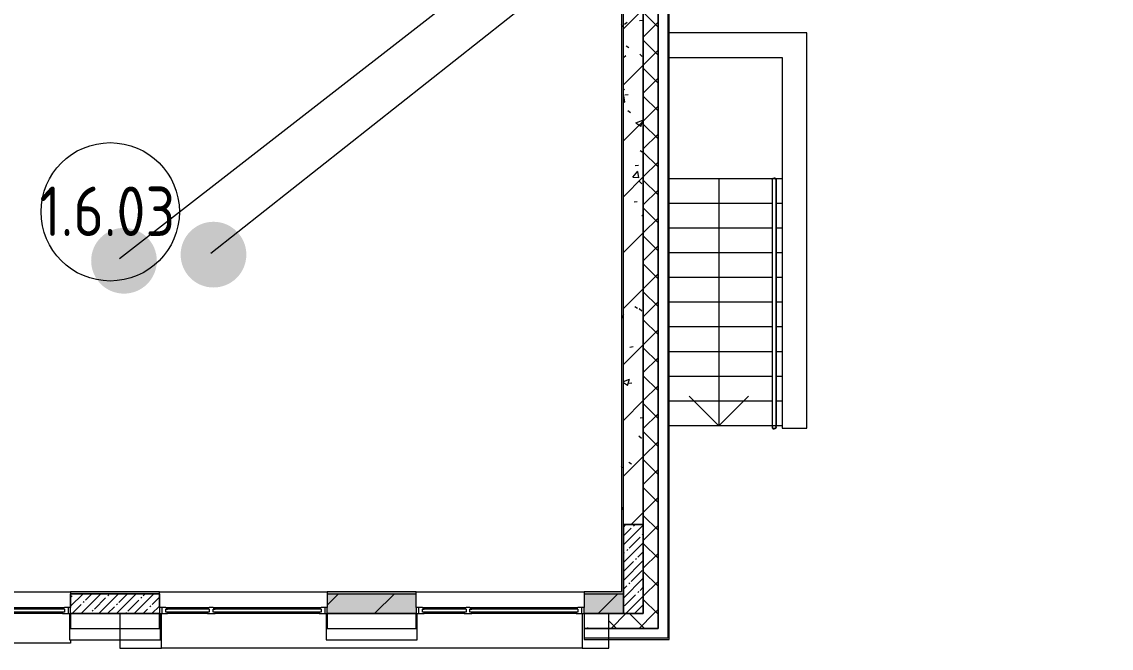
# Model space of a CAD drawing. Header units: millimetres. Extents: x -500089 to 1469082, y -290736 to 166440.
# Drawn here: x 1273159 to 1284193, y -65170 to -58833 of the extents above; entities that cross this region are included whole.
import ezdxf

# ---------------------------------------------------------------- set-up
doc = ezdxf.new("R2010")
doc.units = ezdxf.units.MM
for name, color, linetype, lineweight in [('_ Окна', 7, 'Continuous', 0), ('Витраж', 7, 'Continuous', 0), ('Лестницы', 7, 'Continuous', 0), ('Марки помещений', 7, 'Continuous', 0), ('Несущие колонны', 7, 'Continuous', 0), ('Обобщенные модели', 7, 'Continuous', 0), ('Ограждение', 7, 'Continuous', 0), ('Окна', 7, 'Continuous', 0), ('Панели витража', 7, 'Continuous', 0), ('Стены', 7, 'Continuous', 0), ('Стены наружные', 7, 'Continuous', 0), ('Стены несущие', 7, 'Continuous', 0), ('Стены отделка', 7, 'Continuous', 0), ('Стены штриховка', 7, 'Continuous', 0), ('Стрелки вверх', 7, 'Continuous', 0), ('экспертиза ДУ', 1, 'Continuous', 0), ('экспертиза ДУ пояснения', 6, 'Continuous', 0)]:
    doc.layers.add(name, color=color, linetype=linetype, lineweight=lineweight)
doc.styles.add('GOST Common_1', font='', dxfattribs={"width": 0.9, "height": 700})
doc.styles.get('GOST Common_1').set_extended_font_data('GOST Common')
pattern_1 = [(0, (1111853.59, -73570.49), (812.8, 203.2), [67.056, -542.544, 67.056, -542.544, -3251.2]), (0, (1111853.59, -73570.49), (812.8, 203.2), [-1219.2, 67.056, -1152.144, 67.056, -542.544, -1422.4]), (0, (1111853.59, -73570.49), (812.8, 203.2), [-3048, 67.056, -339.344, 67.056, -948.944]), (120, (1112158.39, -73468.89), (-582.37636, 602.30545), [67.056, -542.544, 67.056, -542.544, -3251.2]), (120, (1112158.39, -73468.89), (-582.37636, 602.30545), [-1219.2, 67.056, -1152.144, 67.056, -542.544, -1422.4]), (120, (1112158.39, -73468.89), (-582.37636, 602.30545), [-3048, 67.056, -339.344, 67.056, -948.944]), (240, (1112259.99, -73062.49), (-230.42364, -805.50545), [67.056, -542.544, 67.056, -542.544, -3251.2]), (240, (1112259.99, -73062.49), (-230.42364, -805.50545), [-1219.2, 67.056, -1152.144, 67.056, -542.544, -1422.4]), (240, (1112259.99, -73062.49), (-230.42364, -805.50545), [-3048, 67.056, -339.344, 67.056, -948.944])]
pattern_2 = [(45, (1111853.6, -73570.5), (-282.8427, 282.8427), [])]
pattern_3 = [(50, (1111853.6, -73570.5), (728.7365, -63.7558), [76.2, -838.2]), (355, (1111853.6, -73570.5), (-140.9716, 764.2276), [60.96, -670.56]), (100.451, (1111914.3, -73575.8), (587.77, 700.4668), [64.76, -712.36]), (46.184, (1111853.6, -73367.3), (1084.316, -168.171), [114.3, -1257.3]), (96.636, (1111943.9, -73381.3), (949.61, 989.71), [97.14, -1068.54]), (351.184, (1111853.6, -73367.3), (949.6206, 989.701), [91.44, -1005.84]), (21, (1111955.2, -73418.1), (606.4579, -409.0606), [76.2, -838.2]), (326, (1111955.2, -73418.1), (247.2083, 736.753), [60.96, -670.56]), (71.451, (1112005.7, -73452.2), (853.6683, 327.6855), [64.76, -712.36]), (37.5, (1111853.59, -73570.5), (12.3547, 338.2201), [33.528, -628.904, 33.528, -647.192, -673.1]), (37.5, (1111853.59, -73570.5), (12.3547, 338.2201), [-1343.152, 33.528, -639.572]), (7.5, (1111853.6, -73570.5), (267.2789, 400.7221), [33.528, -354.584, 33.528, -613.664, -256.54]), (7.5, (1111853.6, -73570.5), (267.2789, 400.7221), [-1035.304, 33.528, -223.012]), (327.5, (1111627.02, -73570.5), (542.36333, -22.91534), [33.528, -220.472, 33.528, -758.952, -1051.56]), (327.5, (1111627.02, -73570.5), (542.36333, -22.91534), [-1046.48, 33.528, -1018.032]), (317.5, (1111525.4, -73570.5), (592.517, 101.7071), [33.528, -296.672, 33.528, -492.76, -746.76]), (317.5, (1111525.4, -73570.5), (592.517, 101.7071), [-856.488, 33.528, -713.232])]
pattern_4 = [(45, (1111853.59, -73570.49), (-141.42136, 141.42136), []), (135, (1111853.59, -73570.49), (-141.42136, -141.42136), [])]

# ---------------------------------------------------------------- blocks, each defined once
blk = doc.blocks.new('Системная панель - RANDOM Навесная панель фасада Цвет СероГолубой-V411-З Этаж 01')
at = {"layer": 'Панели витража', "lineweight": 18}
for p, q in [((-460, 0), (-460, -264)), ((460, -264), (460, 0)), ((-460, -264), (460, -264))]:
    blk.add_line(p, q, dxfattribs=at)
blk = doc.blocks.new('Системная панель - RANDOM Навесная панель фасада Цвет Бежевый-2979048-З Этаж 01')
at = {"layer": 'Панели витража', "lineweight": 18}
for p, q in [((-460, 0), (-460, -264)), ((460, -264), (460, 0)), ((-460, -264), (460, -264))]:
    blk.add_line(p, q, dxfattribs=at)
blk = doc.blocks.new('Прямоугольный импост - 30х300 мм _Отлив_ Белый-2978554-З Этаж 01')
at = {"layer": 'Витраж'}
for p, q in [((148800, 48675), (148836, 48675)), ((148800, 46975), (148800, 48675)), ((148836, 46975), (148800, 46975))]:
    blk.add_line(p, q, dxfattribs=at)
blk = doc.blocks.new('Наличник окна - Наличник окна Желтый-V416-З Этаж 01')
at = {"layer": 'Обобщенные модели', "lineweight": 18}
for p, q in [((162300, 8750), (162300, 8400)), ((162720, 8400), (162720, 8750)), ((166980, 8750), (166980, 8400)), ((167250, 8750), (167000, 8750)), ((167250, 8400), (167250, 8750)), ((162300, 8400), (162720, 8400)), ((166980, 8400), (167250, 8400))]:
    blk.add_line(p, q, dxfattribs=at)
at = {"layer": 'Обобщенные модели'}
blk.add_line((166980, 8400), (162720, 8400), dxfattribs=at)
blk = doc.blocks.new('Верх стены приямка 3 - Верх стены приямка 3-3045658-З Этаж 01')
at = {"layer": 'Стены'}
for p, q in [((169255, 14625), (167862.5, 14625)), ((169255, 10625), (169255, 14625)), ((167862.5, 14375), (169005, 14375)), ((169005, 14375), (169005, 10625)), ((169005, 10625), (169255, 10625))]:
    blk.add_line(p, q, dxfattribs=at)
blk = doc.blocks.new('АР_СОШ_Верзилово_Фасады_rvt-2-З Этаж 01')
at = {"layer": 'Стены отделка', "lineweight": 9}
for p, q in [((167863, 8600), (167863, 16712)), ((167750, 16600), (167750, 8600)), ((167750, 8600), (167000, 8600)), ((167000, 8600), (167000, 8500)), ((167000, 8500), (167000, 8487)), ((167863, 8500), (167863, 8600)), ((167863, 8487), (167863, 8500)), ((167000, 8487), (167863, 8487))]:
    blk.add_line(p, q, dxfattribs=at)
at = {"layer": 'Стены штриховка'}
for p, q in [((167850, 16700), (167850, 8600)), ((167850, 8500), (167000, 8500)), ((167850, 8600), (167850, 8500))]:
    blk.add_line(p, q, dxfattribs=at)
at = {"lineweight": 9}
for name, p in [('Верх стены приямка 3 - Верх стены приямка 3-3045658-З Этаж 01', (0, 0)), ('Системная панель - RANDOM Навесная панель фасада Цвет СероГолубой-V411-З Этаж 01', (162250, 8750)), ('Наличник окна - Наличник окна Желтый-V416-З Этаж 01', (0, 0)), ('Системная панель - RANDOM Навесная панель фасада Цвет Бежевый-2979048-З Этаж 01', (164850, 8750))]:
    blk.add_blockref(name, p, dxfattribs=at)
at = {"lineweight": 9, "rotation": 89.99999999999982}
blk.add_blockref('Прямоугольный импост - 30х300 мм _Отлив_ Белый-2978554-З Этаж 01', (208775, -140350), dxfattribs=at)
blk = doc.blocks.new('ADSK_КолоннаЖБ_Прямоугольная - 200x900 мм-V322-З Этаж 01')
at = {"layer": 'Несущие колонны'}
h = blk.add_hatch(dxfattribs=at)
h.set_pattern_fill('FP_109', color=256, style=0, pattern_type=2)
h.set_pattern_definition([(45, (-162250, -8850), (-89.80256, 89.80256), []), (45, (-162160.2, -8850), (-89.80256, 89.80256), [158.75, -31.75, 13.411, -18.339])])
h.paths.add_polyline_path([(450, -100), (450, 100), (-450, 100), (-450, -100)], flags=0)
at = {"layer": 'Несущие колонны', "lineweight": 18}
for p, q in [((-450, -100), (-450, 100)), ((-450, 100), (450, 100)), ((450, 100), (-450, 100)), ((-450, 100), (-450, -40)), ((450, 100), (450, -100)), ((450, -40), (450, 100)), ((450, -100), (-450, -100)), ((-450, -100), (450, -100))]:
    blk.add_line(p, q, dxfattribs=at)
blk = doc.blocks.new('ADSK_КолоннаЖБ_Прямоугольная - 200x900 мм-V324-З Этаж 01')
at = {"layer": 'Несущие колонны'}
h = blk.add_hatch(dxfattribs=at)
h.set_pattern_fill('FP_111', color=256, style=0, pattern_type=2)
h.set_pattern_definition([(135, (9200, -167500), (-89.80256, -89.80256), []), (135, (9200, -167410.2), (-89.80256, -89.80256), [158.75, -31.75, 13.411, -18.339])])
h.paths.add_polyline_path([(450, -100), (450, 100), (-450, 100), (-450, -100), (449, -100)], flags=0)
at = {"layer": 'Несущие колонны', "lineweight": 18}
for p, q in [((-450, -100), (-450, 100)), ((-450, 100), (450, 100)), ((450, 100), (-450, 100)), ((-450, 100), (-450, -100)), ((450, 100), (450, -100)), ((450, -100), (450, 100)), ((450, -100), (-450, -100)), ((-450, -100), (450, -100))]:
    blk.add_line(p, q, dxfattribs=at)
blk = doc.blocks.new('Окно_ПВХ_2Створки - ОП_2000_h_х1700_2ст Серый-3674242-З Этаж 01')
at = {"layer": '_ Окна'}
for p, q in [((-769, 110), (-850, 110)), ((-850, 110), (-850, 50)), ((-850, 50), (-787, 50)), ((-825, 50), (-825, 110)), ((-787, 64), (-787, 96)), ((-787, 96), (-769, 96)), ((-787, 64), (305, 64)), ((-787, 64), (-769, 64)), ((-769, 50), (-787, 50)), ((-769, 96), (-769, 110)), ((-769, 96), (287, 96)), ((-769, 64), (-769, 50)), ((363, 110), (287, 110)), ((287, 110), (287, 96)), ((287, 96), (305, 96)), ((287, 64), (287, 50)), ((305, 64), (287, 64)), ((305, 50), (287, 50)), ((305, 96), (305, 64)), ((305, 50), (345, 50)), ((345, 64), (345, 96)), ((345, 96), (363, 96)), ((345, 64), (787, 64)), ((345, 64), (363, 64)), ((363, 50), (345, 50)), ((363, 96), (363, 110)), ((363, 96), (769, 96)), ((363, 64), (363, 50)), ((769, 110), (769, 96)), ((850, 110), (769, 110)), ((769, 96), (787, 96)), ((769, 64), (769, 50)), ((787, 64), (769, 64)), ((787, 50), (769, 50)), ((787, 96), (787, 64)), ((787, 50), (850, 50)), ((825, 50), (825, 110)), ((850, 50), (850, 110))]:
    blk.add_line(p, q, dxfattribs=at)
at = {"layer": 'Окна'}
for p, q in [((-769, 110), (287, 110)), ((287, 50), (-769, 50)), ((363, 110), (769, 110)), ((769, 50), (363, 50))]:
    blk.add_line(p, q, dxfattribs=at)
blk = doc.blocks.new('Тип перил - Перила_Внутренний_-3943767-З Этаж 01')
at = {"layer": 'Ограждение'}
for p, q in [((168905, 13150), (168905, 10650)), ((168945, 10650), (168945, 13150))]:
    blk.add_line(p, q, dxfattribs=at)
blk = doc.blocks.new('Тип перил - D40-V397-З Этаж 01')
at = {"layer": 'Ограждение', "flags": 128}
for points in [[(102059, -1900), (102057, -1901), (102056, -1901), (102055, -1901), (102054, -1902), (102053, -1902), (102052, -1903), (102051, -1903), (102050, -1904), (102050, -1905), (102049, -1905), (102048, -1906), (102048, -1907), (102047, -1907), (102047, -1908), (102046, -1908), (102046, -1909), (102045, -1910), (102045, -1910), (102045, -1911), (102044, -1911), (102044, -1912), (102044, -1913), (102044, -1913), (102044, -1914), (102043, -1914), (102043, -1915), (102043, -1915), (102043, -1916), (102043, -1916), (102043, -1917), (102043, -1917), (102043, -1918), (102043, -1918), (102043, -1919), (102042, -1919), (102042, -1920), (102042, -1920)], [(102059, -1940), (102057, -1939), (102056, -1939), (102055, -1939), (102054, -1938), (102053, -1938), (102052, -1937), (102051, -1937), (102050, -1936), (102050, -1935), (102049, -1935), (102048, -1934), (102048, -1933), (102047, -1933), (102047, -1932), (102046, -1932), (102046, -1931), (102045, -1930), (102045, -1930), (102045, -1929), (102044, -1929), (102044, -1928), (102044, -1927), (102044, -1927), (102044, -1926), (102043, -1926), (102043, -1925), (102043, -1925), (102043, -1924), (102043, -1924), (102043, -1923), (102043, -1923), (102043, -1922), (102043, -1922), (102043, -1921), (102042, -1921), (102042, -1920), (102042, -1920)]]:
    blk.add_lwpolyline(points, dxfattribs=at)
blk = doc.blocks.new('Тип перил - D40-V398-З Этаж 01')
at = {"layer": 'Ограждение', "flags": 128}
for points in [[(105812, -1900), (105814, -1900), (105815, -1900), (105816, -1900), (105817, -1901), (105819, -1901), (105820, -1901), (105821, -1902), (105822, -1902), (105823, -1903), (105824, -1903), (105825, -1904), (105825, -1905), (105826, -1905), (105827, -1906), (105827, -1907), (105828, -1907), (105828, -1908), (105829, -1908), (105829, -1909), (105830, -1910), (105830, -1910), (105830, -1911), (105831, -1911), (105831, -1912), (105831, -1913), (105831, -1913), (105831, -1914), (105832, -1914), (105832, -1915), (105832, -1915), (105832, -1916), (105832, -1916), (105832, -1917), (105832, -1917), (105832, -1918), (105832, -1918), (105832, -1919), (105832, -1919), (105832, -1920), (105832, -1920)], [(105812, -1940), (105814, -1940), (105815, -1940), (105816, -1940), (105817, -1939), (105819, -1939), (105820, -1939), (105821, -1938), (105822, -1938), (105823, -1937), (105824, -1937), (105825, -1936), (105825, -1935), (105826, -1935), (105827, -1934), (105827, -1933), (105828, -1933), (105828, -1932), (105829, -1932), (105829, -1931), (105830, -1930), (105830, -1930), (105830, -1929), (105831, -1929), (105831, -1928), (105831, -1927), (105831, -1927), (105831, -1926), (105832, -1926), (105832, -1925), (105832, -1925), (105832, -1924), (105832, -1924), (105832, -1923), (105832, -1923), (105832, -1922), (105832, -1922), (105832, -1921), (105832, -1921), (105832, -1920), (105832, -1920)]]:
    blk.add_lwpolyline(points, dxfattribs=at)
at = {"layer": 'Ограждение'}
for start_param, end_param in [(4.712389, 7.853982), (1.570796, 4.712389)]:
    blk.add_ellipse((105812, -1920), major_axis=(0, 20), ratio=0.624695, start_param=start_param, end_param=end_param, dxfattribs=at)
blk = doc.blocks.new('Тип перил - Перила_Внутренний_-V456-З Этаж 01')
at = {"layer": 'Ограждение'}
for p, q in [((168945, 13150), (168905, 13150)), ((168905, 13150), (168905, 10650)), ((168945, 13150), (168945, 10650)), ((168945, 10650), (168905, 10650))]:
    blk.add_line(p, q, dxfattribs=at)
blk = doc.blocks.new('ASVP_Марка_Помещение_ОдноЗначение - Номер-684784-З Этаж 01')
at = {"layer": 'Марки помещений'}
blk.add_circle((0, 0), 3.5, dxfattribs=at)

msp = doc.modelspace()

# ---------------------------------------------------------------- hatches: boundary and pattern name
at = {"layer": 'Стены штриховка'}
h = msp.add_hatch(dxfattribs=at)
h.set_pattern_fill('FP_32', color=256, style=0, pattern_type=2)
h.set_pattern_definition(pattern_4)
h.paths.add_polyline_path([(1279453.585, -64820.488), (1279603.585, -64820.488), (1279603.585, -57120.488), (1279453.585, -57120.488), (1279453.585, -64620.488)], flags=0)
h = msp.add_hatch(dxfattribs=at)
h.set_pattern_fill('FP_174', color=256, style=0, pattern_type=2)
h.set_pattern_definition(pattern_1)
h.paths.add_polyline_path([(1279233.585, -64600.488), (1279253.585, -64600.488), (1279253.585, -57320.488), (1279233.585, -57320.488), (1279233.585, -64474.488)], flags=0)
h = msp.add_hatch(dxfattribs=at)
h.set_pattern_fill('FP_201', color=256, style=0, pattern_type=2)
h.set_pattern_definition(pattern_2)
h.paths.add_polyline_path([(1279434.904, -63920.488), (1279453.585, -63920.488), (1279453.585, -57320.488), (1279253.585, -57320.488), (1279253.585, -63920.488), (1279336.702, -63920.488)], flags=0)
h = msp.add_hatch(dxfattribs=at)
h.set_pattern_fill('FP_31', color=256, style=0, pattern_type=2)
h.set_pattern_definition(pattern_3)
h.paths.add_polyline_path([(1279434.904, -63920.488), (1279453.585, -63920.488), (1279453.585, -57320.488), (1279253.585, -57320.488), (1279253.585, -63920.488), (1279336.702, -63920.488)], flags=0)
h = msp.add_hatch(dxfattribs=at)
h.set_pattern_fill('FP_201', color=256, style=0, pattern_type=2)
h.set_pattern_definition(pattern_2)
h.paths.add_polyline_path([(1262253.585, -64820.488), (1262253.585, -64620.488), (1261353.585, -64620.488), (1261353.585, -64820.488)], flags=0)
h.paths.add_polyline_path([(1277153.585, -64820.488), (1277153.585, -64620.488), (1276253.585, -64620.488), (1276253.585, -64820.488), (1276888.487, -64820.488)], flags=0)
h.paths.add_polyline_path([(1245853.585, -64820.488), (1246653.585, -64820.488), (1246653.585, -64620.488), (1245853.585, -64620.488), (1245853.585, -64806.488)], flags=0)
h.paths.add_polyline_path([(1279112.435, -64820.488), (1279253.585, -64819.787), (1279253.585, -64620.488), (1278853.585, -64620.488), (1278853.585, -64820.488)], flags=0)
h.paths.add_polyline_path([(1265803.585, -64820.488), (1265803.585, -64620.488), (1264853.585, -64620.488), (1264853.585, -64820.488), (1265768.819, -64820.488)], flags=0)
h.paths.add_polyline_path([(1267992.767, -64820.488), (1268453.585, -64820.488), (1268453.585, -64620.488), (1267503.585, -64620.488), (1267503.585, -64820.488)], flags=0)
h.paths.add_polyline_path([(1271953.585, -64820.488), (1271953.585, -64620.488), (1271053.585, -64620.488), (1271053.585, -64820.488)], flags=0)
h.paths.add_polyline_path([(1251753.585, -64820.488), (1251753.585, -64620.488), (1250953.585, -64620.488), (1250953.585, -64820.488), (1251313.302, -64820.488)], flags=0)
h.paths.add_polyline_path([(1256873.099, -64820.488), (1257053.585, -64820.488), (1257053.585, -64620.488), (1256153.585, -64620.488), (1256153.585, -64820.488)], flags=0)
h.paths.add_polyline_path([(1254453.585, -64820.488), (1254453.585, -64620.488), (1254403.585, -64620.488), (1254403.585, -64820.488)], flags=0)
h.paths.add_polyline_path([(1253453.585, -64820.488), (1253503.585, -64820.488), (1253503.585, -64620.488), (1253453.585, -64620.488), (1253453.585, -64806.488)], flags=0)
h.paths.add_polyline_path([(1244153.585, -64820.488), (1244153.585, -64620.488), (1243153.585, -64620.488), (1243153.585, -64820.488), (1243529.557, -64820.488)], flags=0)
h = msp.add_hatch(dxfattribs=at)
h.set_pattern_fill('FP_31', color=256, style=0, pattern_type=2)
h.set_pattern_definition(pattern_3)
h.paths.add_polyline_path([(1262253.585, -64820.488), (1262253.585, -64620.488), (1261353.585, -64620.488), (1261353.585, -64820.488)], flags=0)
h.paths.add_polyline_path([(1277153.585, -64820.488), (1277153.585, -64620.488), (1276253.585, -64620.488), (1276253.585, -64820.488), (1276888.487, -64820.488)], flags=0)
h.paths.add_polyline_path([(1245853.585, -64820.488), (1246653.585, -64820.488), (1246653.585, -64620.488), (1245853.585, -64620.488), (1245853.585, -64806.488)], flags=0)
h.paths.add_polyline_path([(1279112.435, -64820.488), (1279253.585, -64819.787), (1279253.585, -64620.488), (1278853.585, -64620.488), (1278853.585, -64820.488)], flags=0)
h.paths.add_polyline_path([(1265803.585, -64820.488), (1265803.585, -64620.488), (1264853.585, -64620.488), (1264853.585, -64820.488), (1265768.819, -64820.488)], flags=0)
h.paths.add_polyline_path([(1267992.767, -64820.488), (1268453.585, -64820.488), (1268453.585, -64620.488), (1267503.585, -64620.488), (1267503.585, -64820.488)], flags=0)
h.paths.add_polyline_path([(1271953.585, -64820.488), (1271953.585, -64620.488), (1271053.585, -64620.488), (1271053.585, -64820.488)], flags=0)
h.paths.add_polyline_path([(1251753.585, -64820.488), (1251753.585, -64620.488), (1250953.585, -64620.488), (1250953.585, -64820.488), (1251313.302, -64820.488)], flags=0)
h.paths.add_polyline_path([(1256873.099, -64820.488), (1257053.585, -64820.488), (1257053.585, -64620.488), (1256153.585, -64620.488), (1256153.585, -64820.488)], flags=0)
h.paths.add_polyline_path([(1254453.585, -64820.488), (1254453.585, -64620.488), (1254403.585, -64620.488), (1254403.585, -64820.488)], flags=0)
h.paths.add_polyline_path([(1253453.585, -64820.488), (1253503.585, -64820.488), (1253503.585, -64620.488), (1253453.585, -64620.488), (1253453.585, -64806.488)], flags=0)
h.paths.add_polyline_path([(1244153.585, -64820.488), (1244153.585, -64620.488), (1243153.585, -64620.488), (1243153.585, -64820.488), (1243529.557, -64820.488)], flags=0)
h = msp.add_hatch(dxfattribs=at)
h.set_pattern_fill('FP_174', color=256, style=0, pattern_type=2)
h.set_pattern_definition(pattern_1)
h.paths.add_polyline_path([(1279253.585, -64620.488), (1279253.585, -64600.488), (1278853.585, -64600.488), (1278853.585, -64620.488), (1279233.585, -64620.488)], flags=0)
h.paths.add_polyline_path([(1274553.585, -64620.488), (1274553.585, -64600.488), (1273653.585, -64600.488), (1273653.585, -64620.488)], flags=0)
h.paths.add_polyline_path([(1276253.585, -64620.488), (1277153.585, -64620.488), (1277153.585, -64600.488), (1276253.585, -64600.488)], flags=0)
h.paths.add_polyline_path([(1253883.585, -64620.488), (1253903.585, -64620.488), (1253903.585, -64600.488), (1253453.585, -64600.488), (1253453.585, -64620.488), (1253537.214, -64620.488)], flags=0)
h.paths.add_polyline_path([(1254453.585, -64620.488), (1254453.585, -64600.488), (1254053.585, -64600.488), (1254053.585, -64620.488), (1254403.585, -64620.488)], flags=0)
h.paths.add_polyline_path([(1243173.585, -64620.488), (1244153.585, -64620.488), (1244153.585, -64600.488), (1243173.585, -64600.488), (1243173.585, -64620.088)], flags=0)
h.paths.add_polyline_path([(1256153.585, -64620.488), (1257053.585, -64620.488), (1257053.585, -64600.488), (1256153.585, -64600.488)], flags=0)
h.paths.add_polyline_path([(1271953.585, -64620.488), (1271953.585, -64600.488), (1271053.585, -64600.488), (1271053.585, -64620.488)], flags=0)
h.paths.add_polyline_path([(1258753.585, -64620.488), (1259653.585, -64620.488), (1259653.585, -64600.488), (1258753.585, -64600.488)], flags=0)
h.paths.add_polyline_path([(1269353.585, -64620.488), (1269353.585, -64600.488), (1268603.585, -64600.488), (1268603.585, -64620.488), (1269104.741, -64620.488)], flags=0)
h.paths.add_polyline_path([(1261353.585, -64620.488), (1262253.585, -64620.488), (1262253.585, -64600.488), (1261353.585, -64600.488)], flags=0)
h.paths.add_polyline_path([(1263953.585, -64620.488), (1264703.585, -64620.488), (1264703.585, -64600.488), (1263953.585, -64600.488)], flags=0)
h.paths.add_polyline_path([(1268453.585, -64620.488), (1268453.585, -64600.488), (1267503.585, -64600.488), (1267503.585, -64620.488), (1268433.585, -64620.488)], flags=0)
h.paths.add_polyline_path([(1264873.585, -64620.488), (1265803.585, -64620.488), (1265803.585, -64600.488), (1264853.585, -64600.488), (1264853.585, -64620.488)], flags=0)
h.paths.add_polyline_path([(1245853.585, -64620.488), (1246653.585, -64620.488), (1246653.585, -64600.488), (1245853.585, -64600.488)], flags=0)
h.paths.add_polyline_path([(1248353.585, -64620.488), (1249253.585, -64620.488), (1249253.585, -64600.488), (1248353.585, -64600.488)], flags=0)
h.paths.add_polyline_path([(1250953.585, -64620.488), (1251753.585, -64620.488), (1251753.585, -64600.488), (1250953.585, -64600.488)], flags=0)
h = msp.add_hatch(dxfattribs=at)
h.set_pattern_fill('FP_32', color=256, style=0, pattern_type=2)
h.set_pattern_definition(pattern_4)
h.paths.add_polyline_path([(1243529.557, -64970.488), (1244153.585, -64970.488), (1244153.585, -64820.488), (1242928.585, -64820.488), (1242928.585, -64970.488)], flags=0)
h.paths.add_polyline_path([(1279253.585, -64970.488), (1279603.585, -64970.488), (1279603.585, -64820.488), (1279103.585, -64821.264), (1279103.585, -64907.988), (1278853.585, -64970.488), (1279112.435, -64970.488)], flags=0)
h.paths.add_polyline_path([(1267503.585, -64970.488), (1269353.585, -64970.488), (1269353.585, -64820.488), (1267503.585, -64820.488), (1267503.585, -64920.488)], flags=0)
h.paths.add_polyline_path([(1229473.586, -64970.488), (1229503.586, -64970.488), (1229503.586, -64820.488), (1227628.586, -64820.488), (1227628.586, -64970.488), (1228603.586, -64970.488)], flags=0)
h.paths.add_polyline_path([(1263953.585, -64970.488), (1265803.585, -64970.488), (1265803.585, -64820.488), (1263953.585, -64820.488), (1263953.585, -64920.488)], flags=0)
h.paths.add_polyline_path([(1237378.585, -64970.488), (1237378.585, -64820.488), (1234703.586, -64820.488), (1234703.586, -64970.488), (1236857.749, -64970.488)], flags=0)
h.paths.add_polyline_path([(1225853.586, -64970.488), (1225878.586, -64970.488), (1225878.586, -64820.488), (1224353.586, -64820.488), (1224353.586, -64970.488), (1225738.117, -64970.488)], flags=0)
at = {"layer": 'экспертиза ДУ', "lineweight": 0}
h = msp.add_hatch(color=30, dxfattribs=at)
edge = h.paths.add_edge_path()
edge.add_arc((1275100.798, -61188.878), 332.544, 0, 360)
h = msp.add_hatch(color=5, dxfattribs=at)
edge = h.paths.add_edge_path()
edge.add_arc((1274194.377, -61250.836), 332.544, 0, 360)

# ---------------------------------------------------------------- linework, layer by layer
at = {"layer": 'Лестницы'}
for p, q in [((1280758.585, -60420.488), (1279716.085, -60420.488)), ((1280758.585, -60420.488), (1279716.085, -60420.488)), ((1280858.585, -60420.488), (1280798.585, -60420.488)), ((1280858.585, -60420.488), (1280798.585, -60420.488)), ((1280758.585, -60670.488), (1279716.085, -60670.488)), ((1280758.585, -60670.488), (1279716.085, -60670.488)), ((1280858.585, -60670.488), (1280798.585, -60670.488)), ((1280858.585, -60670.488), (1280798.585, -60670.488)), ((1280758.585, -60920.488), (1279716.085, -60920.488)), ((1280758.585, -60920.488), (1279716.085, -60920.488)), ((1280858.585, -60920.488), (1280798.585, -60920.488)), ((1280858.585, -60920.488), (1280798.585, -60920.488)), ((1280758.585, -61170.488), (1279716.085, -61170.488)), ((1280758.585, -61170.488), (1279716.085, -61170.488)), ((1280858.585, -61170.488), (1280798.585, -61170.488)), ((1280858.585, -61170.488), (1280798.585, -61170.488)), ((1280758.585, -61420.488), (1279716.085, -61420.488)), ((1280758.585, -61420.488), (1279716.085, -61420.488)), ((1280858.585, -61420.488), (1280798.585, -61420.488)), ((1280858.585, -61420.488), (1280798.585, -61420.488)), ((1280758.585, -61670.488), (1279716.085, -61670.488)), ((1280758.585, -61670.488), (1279716.085, -61670.488)), ((1280858.585, -61670.488), (1280798.585, -61670.488)), ((1280858.585, -61670.488), (1280798.585, -61670.488)), ((1280758.585, -61920.488), (1279716.085, -61920.488)), ((1280758.585, -61920.488), (1279716.085, -61920.488)), ((1280858.585, -61920.488), (1280798.585, -61920.488)), ((1280858.585, -61920.488), (1280798.585, -61920.488)), ((1280758.585, -62170.488), (1279716.085, -62170.488)), ((1280758.585, -62170.488), (1279716.085, -62170.488)), ((1280858.585, -62170.488), (1280798.585, -62170.488)), ((1280858.585, -62170.488), (1280798.585, -62170.488)), ((1280758.585, -62420.488), (1279716.085, -62420.488)), ((1280758.585, -62420.488), (1279716.085, -62420.488)), ((1280858.585, -62420.488), (1280798.585, -62420.488)), ((1280858.585, -62420.488), (1280798.585, -62420.488)), ((1280758.585, -62670.488), (1279716.085, -62670.488)), ((1280758.585, -62670.488), (1279716.085, -62670.488)), ((1280858.585, -62670.488), (1280798.585, -62670.488)), ((1280858.585, -62670.488), (1280798.585, -62670.488)), ((1280758.585, -62920.488), (1279716.085, -62920.488)), ((1280858.585, -62920.488), (1280798.585, -62920.488))]:
    msp.add_line(p, q, dxfattribs=at)
at = {"layer": 'Стены наружные'}
for p, q in [((1271953.585, -64600.488), (1273653.585, -64600.488)), ((1274553.585, -64600.488), (1276253.585, -64600.488)), ((1277153.585, -64600.488), (1278853.585, -64600.488))]:
    msp.add_line(p, q, dxfattribs=at)
at = {"layer": 'Стены несущие'}
for p, q in [((1279253.585, -63920.488), (1279253.585, -57320.488)), ((1279453.585, -63920.488), (1279453.585, -57320.488)), ((1276253.585, -64620.488), (1276253.585, -64760.488)), ((1276253.585, -64620.488), (1277153.585, -64620.488)), ((1277153.585, -64760.488), (1277153.585, -64620.488)), ((1278853.585, -64620.488), (1278853.585, -64760.488)), ((1278853.585, -64620.488), (1279253.585, -64620.488)), ((1276253.585, -64820.488), (1277153.585, -64820.488)), ((1277153.585, -64820.488), (1276253.585, -64820.488)), ((1278853.585, -64820.488), (1279253.585, -64820.488)), ((1279253.585, -64820.488), (1278853.585, -64820.488))]:
    msp.add_line(p, q, dxfattribs=at)
at = {"layer": 'Стены отделка'}
for p, q in [((1279603.585, -64970.488), (1279603.585, -56970.488)), ((1279233.585, -57340.488), (1279233.585, -64600.488)), ((1279453.585, -57320.488), (1279453.585, -63920.488)), ((1274553.585, -64600.488), (1273653.585, -64600.488)), ((1273653.585, -64600.488), (1273653.585, -64620.488)), ((1274553.585, -64620.488), (1274553.585, -64600.488)), ((1277153.585, -64600.488), (1276253.585, -64600.488)), ((1276253.585, -64600.488), (1276253.585, -64620.488)), ((1277153.585, -64620.488), (1277153.585, -64600.488)), ((1279233.585, -64600.488), (1278853.585, -64600.488)), ((1278853.585, -64600.488), (1278853.585, -64620.488)), ((1273653.585, -64820.488), (1273653.585, -64970.488)), ((1274553.585, -64970.488), (1274553.585, -64820.488)), ((1276253.585, -64820.488), (1276253.585, -64970.488)), ((1277153.585, -64970.488), (1277153.585, -64820.488)), ((1278853.585, -64820.488), (1278853.585, -64970.488)), ((1273653.585, -64970.488), (1274553.585, -64970.488)), ((1276253.585, -64970.488), (1277153.585, -64970.488)), ((1278853.585, -64970.488), (1279603.585, -64970.488))]:
    msp.add_line(p, q, dxfattribs=at)
at = {"layer": 'Стрелки вверх'}
for p, q in [((1280218.585, -60420.488), (1280218.585, -60670.488)), ((1280218.585, -60670.488), (1280218.585, -60920.488)), ((1280218.585, -60920.488), (1280218.585, -61170.488)), ((1280218.585, -61170.488), (1280218.585, -61420.488)), ((1280218.585, -61420.488), (1280218.585, -61670.488)), ((1280218.585, -61670.488), (1280218.585, -61920.488)), ((1280218.585, -61920.488), (1280218.585, -62170.488)), ((1280218.585, -62170.488), (1280218.585, -62420.488)), ((1280218.585, -62420.488), (1280218.585, -62670.488)), ((1280218.585, -62920.488), (1279918.585, -62620.488)), ((1280218.585, -62920.488), (1280518.585, -62620.488)), ((1280218.585, -62670.488), (1280218.585, -62920.488))]:
    msp.add_line(p, q, dxfattribs=at)
at = {"layer": 'экспертиза ДУ пояснения'}
for p, q in [((1274150.53, -61226.98), (1326068.788, -20876.663)), ((1326068.788, -20876.663), (1275074.333, -61178.896))]:
    msp.add_line(p, q, dxfattribs=at)

# ---------------------------------------------------------------- block references
msp.add_blockref('АР_СОШ_Верзилово_Фасады_rvt-2-З Этаж 01', (1111853.585, -73570.488))
at = {"layer": 'Марки помещений', "xscale": 199.9999999999999, "yscale": 199.9999999999999, "zscale": 199.9999999999999}
msp.add_blockref('ASVP_Марка_Помещение_ОдноЗначение - Номер-684784-З Этаж 01', (1274055.3, -60755.769), dxfattribs=at)
at = {"layer": 'Несущие колонны', "rotation": 269.9999999999989}
msp.add_blockref('ADSK_КолоннаЖБ_Прямоугольная - 200x900 мм-V324-З Этаж 01', (1279353.585, -64370.488), dxfattribs=at)
at = {"layer": 'Несущие колонны'}
msp.add_blockref('ADSK_КолоннаЖБ_Прямоугольная - 200x900 мм-V322-З Этаж 01', (1274103.585, -64720.488), dxfattribs=at)
at = {"layer": 'Ограждение'}
for name in ['Тип перил - Перила_Внутренний_-3943767-З Этаж 01', 'Тип перил - Перила_Внутренний_-V456-З Этаж 01']:
    msp.add_blockref(name, (1111853.585, -73570.488), dxfattribs=at)
at = {"layer": 'Ограждение', "rotation": 270.0000000000023}
for name, p in [('Тип перил - D40-V397-З Этаж 01', (1282698.585, 41629.512)), ('Тип перил - D40-V398-З Этаж 01', (1282698.585, 42879.512))]:
    msp.add_blockref(name, p, dxfattribs=at)
at = {"layer": 'Окна', "rotation": 180}
for p in [(1272803.585, -64710.488), (1275403.585, -64710.488), (1278003.585, -64710.488)]:
    msp.add_blockref('Окно_ПВХ_2Створки - ОП_2000_h_х1700_2ст Серый-3674242-З Этаж 01', p, dxfattribs=at)

# ---------------------------------------------------------------- texts
at = {"layer": 'Марки помещений', "insert": (1273338.885, -60500.318), "char_height": 500, "width": 1760.50575, "attachment_point": 1, "style": 'GOST Common_1'}
msp.add_mtext('1.6.03', dxfattribs=at)

doc.saveas('drawing.dxf')
